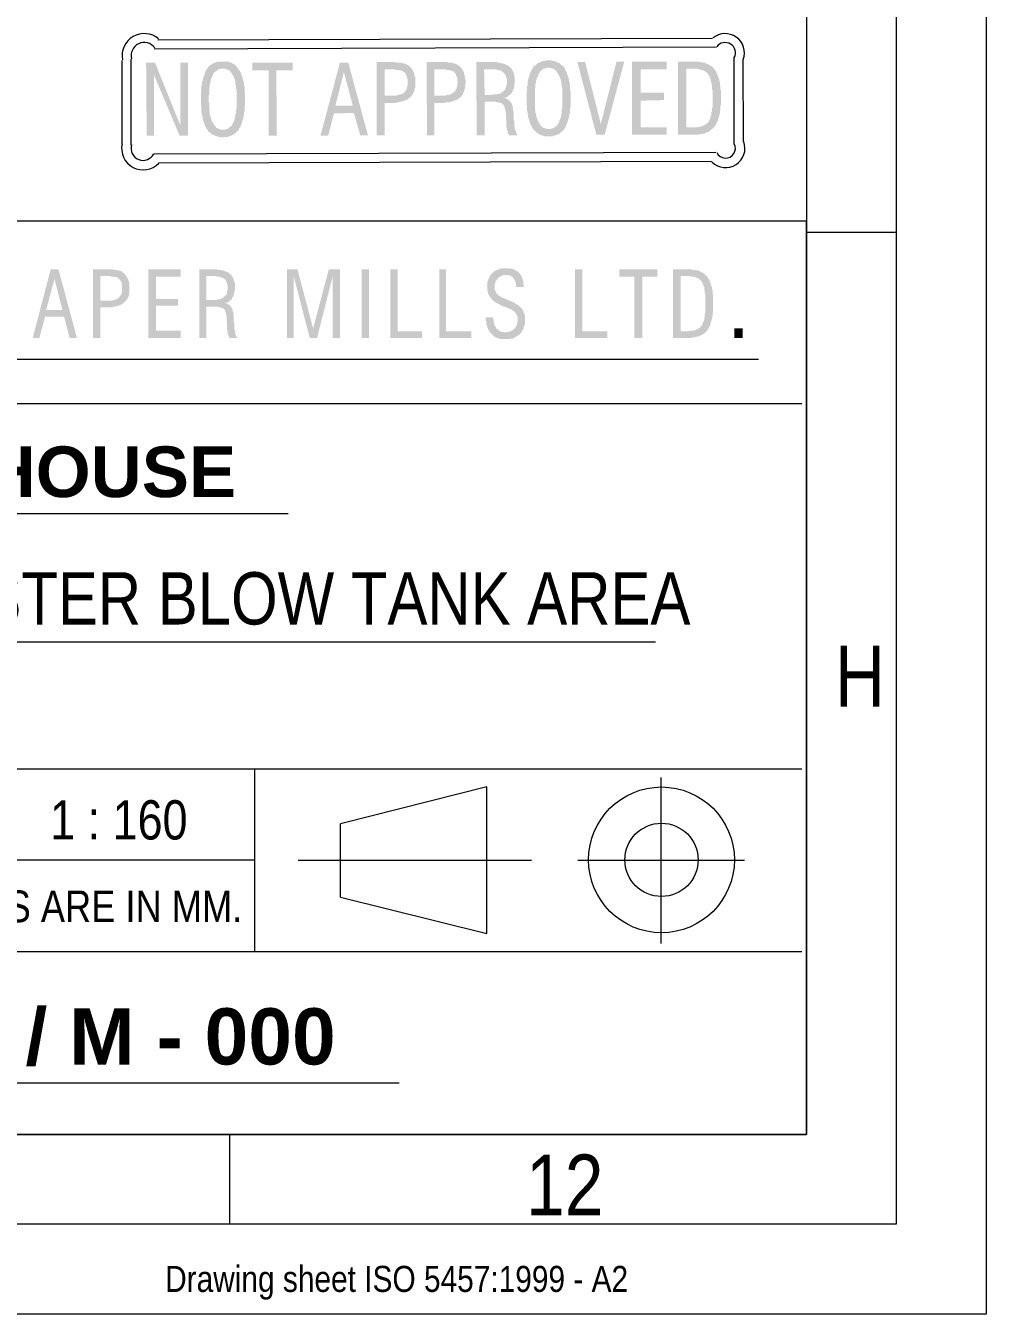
# Model space of a CAD drawing. Header units: millimetres. Extents: x 29 to 95071, y 20 to 67221.
# Drawn here: x 86548 to 95071, y 20 to 11454 of the extents above; entities that cross this region are included whole.
import ezdxf

# ---------------------------------------------------------------- set-up
doc = ezdxf.new("R2010")
doc.units = ezdxf.units.MM

msp = doc.modelspace()

# ---------------------------------------------------------------- hatches: boundary and pattern name
h = msp.add_hatch(color=7)
h.dxf.hatch_style = 2
h.paths.add_polyline_path([(87621, 10478), (87616, 11127), (87695, 11127), (87919, 10572), (87919, 11127), (87988, 11127), (87988, 10478), (87914, 10478), (87686, 11018), (87686, 10478)])
h = msp.add_hatch(color=7)
h.paths.add_polyline_path([(88171, 10805), (88171, 10790), (88171, 10780), (88176, 10770), (88176, 10761), (88176, 10751), (88176, 10741), (88176, 10731), (88176, 10721), (88176, 10711), (88176, 10701), (88181, 10691), (88181, 10681), (88181, 10676), (88181, 10666), (88186, 10661), (88186, 10652), (88186, 10647), (88191, 10637), (88191, 10632), (88196, 10622), (88196, 10617), (88196, 10612), (88201, 10607), (88201, 10602), (88206, 10597), (88211, 10587), (88216, 10582), (88221, 10572), (88226, 10567), (88231, 10562), (88236, 10552), (88241, 10547), (88246, 10547), (88256, 10542), (88261, 10538), (88265, 10538), (88275, 10533), (88280, 10533), (88290, 10533), (88295, 10533), (88305, 10533), (88315, 10533), (88320, 10533), (88330, 10538), (88335, 10538), (88345, 10542), (88350, 10547), (88355, 10552), (88360, 10557), (88365, 10562), (88375, 10567), (88379, 10572), (88384, 10582), (88384, 10587), (88389, 10597), (88394, 10602), (88394, 10607), (88399, 10612), (88399, 10622), (88399, 10627), (88404, 10632), (88404, 10642), (88404, 10647), (88409, 10652), (88409, 10661), (88409, 10671), (88414, 10676), (88414, 10686), (88414, 10696), (88414, 10701), (88414, 10711), (88419, 10721), (88419, 10731), (88419, 10741), (88419, 10751), (88419, 10761), (88419, 10770), (88419, 10785), (88419, 10795), (88419, 10805), (88419, 10815), (88419, 10825), (88419, 10835), (88419, 10850), (88419, 10860), (88419, 10870), (88419, 10880), (88419, 10889), (88414, 10894), (88414, 10904), (88414, 10914), (88414, 10924), (88409, 10929), (88409, 10939), (88409, 10949), (88409, 10954), (88404, 10964), (88404, 10969), (88404, 10974), (88399, 10984), (88399, 10989), (88394, 10994), (88394, 10998), (88389, 11008), (88384, 11018), (88379, 11028), (88375, 11033), (88370, 11038), (88365, 11048), (88360, 11053), (88355, 11058), (88345, 11063), (88340, 11063), (88335, 11068), (88325, 11068), (88320, 11073), (88310, 11073), (88305, 11073), (88295, 11073), (88290, 11073), (88280, 11073), (88270, 11073), (88265, 11068), (88256, 11068), (88251, 11063), (88246, 11058), (88241, 11053), (88231, 11048), (88226, 11043), (88221, 11038), (88216, 11033), (88211, 11023), (88206, 11018), (88206, 11008), (88201, 11003), (88201, 10998), (88196, 10994), (88196, 10989), (88191, 10979), (88191, 10974), (88191, 10964), (88186, 10959), (88186, 10954), (88186, 10944), (88181, 10934), (88181, 10929), (88181, 10919), (88181, 10909), (88176, 10904), (88176, 10894), (88176, 10884), (88176, 10875), (88176, 10865), (88176, 10855), (88176, 10845), (88171, 10835), (88171, 10820), (88171, 10810)])
h.paths.add_polyline_path([(88102, 10800), (88102, 10815), (88102, 10825), (88102, 10835), (88102, 10845), (88102, 10855), (88102, 10865), (88102, 10875), (88107, 10884), (88107, 10894), (88107, 10904), (88107, 10914), (88107, 10924), (88112, 10929), (88112, 10939), (88112, 10949), (88112, 10959), (88117, 10964), (88117, 10974), (88122, 10979), (88122, 10989), (88122, 10994), (88127, 11003), (88127, 11008), (88132, 11013), (88132, 11023), (88137, 11028), (88137, 11033), (88142, 11043), (88142, 11048), (88147, 11053), (88147, 11058), (88151, 11063), (88156, 11073), (88161, 11078), (88166, 11083), (88171, 11093), (88176, 11098), (88186, 11103), (88191, 11108), (88196, 11112), (88201, 11117), (88211, 11117), (88216, 11122), (88221, 11127), (88231, 11127), (88236, 11132), (88246, 11132), (88256, 11137), (88261, 11137), (88270, 11137), (88280, 11137), (88290, 11137), (88295, 11137), (88305, 11137), (88315, 11137), (88325, 11137), (88330, 11137), (88340, 11137), (88350, 11132), (88355, 11132), (88365, 11127), (88370, 11127), (88379, 11122), (88384, 11117), (88389, 11117), (88399, 11112), (88404, 11108), (88409, 11103), (88414, 11098), (88419, 11093), (88424, 11083), (88429, 11078), (88434, 11073), (88439, 11063), (88444, 11058), (88449, 11053), (88449, 11048), (88454, 11043), (88459, 11033), (88459, 11028), (88464, 11023), (88464, 11013), (88469, 11008), (88469, 11003), (88469, 10994), (88474, 10989), (88474, 10979), (88479, 10974), (88479, 10964), (88479, 10954), (88484, 10949), (88484, 10939), (88484, 10929), (88484, 10924), (88489, 10914), (88489, 10904), (88489, 10894), (88489, 10884), (88489, 10875), (88489, 10865), (88493, 10855), (88493, 10845), (88493, 10835), (88493, 10825), (88493, 10810), (88493, 10805), (88493, 10790), (88493, 10780), (88493, 10770), (88493, 10761), (88493, 10751), (88489, 10741), (88489, 10731), (88489, 10721), (88489, 10711), (88489, 10701), (88489, 10691), (88484, 10681), (88484, 10676), (88484, 10666), (88484, 10656), (88479, 10652), (88479, 10642), (88479, 10632), (88474, 10627), (88474, 10617), (88469, 10612), (88469, 10602), (88469, 10597), (88464, 10592), (88464, 10582), (88459, 10577), (88459, 10572), (88454, 10567), (88454, 10557), (88449, 10552), (88444, 10547), (88439, 10542), (88439, 10533), (88434, 10528), (88429, 10523), (88419, 10513), (88414, 10508), (88409, 10503), (88404, 10498), (88399, 10493), (88389, 10488), (88384, 10488), (88379, 10483), (88370, 10478), (88365, 10478), (88355, 10473), (88350, 10473), (88340, 10468), (88330, 10468), (88325, 10468), (88315, 10468), (88305, 10463), (88295, 10463), (88290, 10463), (88280, 10468), (88270, 10468), (88261, 10468), (88256, 10468), (88246, 10473), (88241, 10473), (88231, 10478), (88226, 10478), (88216, 10483), (88211, 10488), (88201, 10488), (88196, 10493), (88191, 10498), (88186, 10503), (88181, 10508), (88171, 10513), (88166, 10523), (88161, 10528), (88156, 10533), (88151, 10542), (88151, 10547), (88147, 10552), (88142, 10557), (88142, 10562), (88137, 10572), (88137, 10577), (88132, 10582), (88132, 10592), (88127, 10597), (88127, 10602), (88122, 10612), (88122, 10617), (88122, 10627), (88117, 10632), (88117, 10642), (88117, 10652), (88112, 10656), (88112, 10666), (88112, 10676), (88107, 10681), (88107, 10691), (88107, 10701), (88107, 10711), (88107, 10721), (88107, 10731), (88102, 10741), (88102, 10751), (88102, 10761), (88102, 10770), (88102, 10780), (88102, 10790)])
h = msp.add_hatch(color=7)
h.dxf.hatch_style = 2
h.paths.add_polyline_path([(88702, 10478), (88702, 11058), (88558, 11058), (88558, 11127), (88915, 11127), (88915, 11058), (88771, 11058), (88776, 10478)])
h = msp.add_hatch(color=7)
h.paths.add_polyline_path([(89163, 10478), (89336, 11127), (89410, 11127), (89584, 10483), (89515, 10483), (89460, 10681), (89282, 10676), (89232, 10478)])
h.paths.add_polyline_path([(89296, 10746), (89450, 10746), (89371, 11043)])
h = msp.add_hatch(color=7)
h.paths.add_polyline_path([(89663, 10483), (89663, 11132), (89792, 11132), (89802, 11132), (89812, 11132), (89822, 11132), (89832, 11127), (89842, 11127), (89852, 11127), (89861, 11127), (89866, 11127), (89876, 11127), (89881, 11127), (89886, 11122), (89896, 11122), (89906, 11122), (89911, 11117), (89921, 11112), (89926, 11112), (89936, 11108), (89941, 11103), (89951, 11098), (89951, 11093), (89961, 11088), (89966, 11083), (89971, 11078), (89975, 11068), (89980, 11063), (89985, 11053), (89985, 11048), (89990, 11038), (89995, 11028), (89995, 11023), (90000, 11013), (90000, 11003), (90005, 10998), (90005, 10989), (90005, 10979), (90005, 10969), (90005, 10964), (90005, 10954), (90005, 10944), (90005, 10934), (90005, 10924), (90005, 10914), (90005, 10909), (90000, 10899), (90000, 10889), (89995, 10884), (89995, 10875), (89990, 10865), (89990, 10860), (89985, 10855), (89980, 10845), (89975, 10840), (89975, 10835), (89971, 10830), (89966, 10825), (89961, 10820), (89956, 10815), (89951, 10815), (89946, 10810), (89941, 10805), (89936, 10800), (89931, 10800), (89926, 10795), (89921, 10795), (89911, 10790), (89906, 10790), (89896, 10785), (89891, 10785), (89881, 10780), (89876, 10780), (89866, 10780), (89857, 10775), (89852, 10775), (89842, 10775), (89832, 10770), (89822, 10770), (89812, 10770), (89802, 10770), (89792, 10770), (89777, 10770), (89767, 10770), (89733, 10770), (89733, 10483)])
h.paths.add_polyline_path([(89733, 10835), (89802, 10835), (89812, 10835), (89822, 10835), (89832, 10835), (89837, 10835), (89847, 10840), (89852, 10840), (89857, 10840), (89866, 10845), (89876, 10845), (89886, 10850), (89891, 10850), (89896, 10855), (89906, 10865), (89911, 10870), (89916, 10875), (89921, 10880), (89926, 10889), (89926, 10894), (89931, 10899), (89931, 10904), (89931, 10914), (89936, 10924), (89936, 10929), (89936, 10939), (89936, 10949), (89936, 10964), (89936, 10974), (89936, 10984), (89931, 10989), (89931, 10998), (89931, 11008), (89926, 11013), (89921, 11023), (89921, 11028), (89916, 11033), (89911, 11038), (89906, 11043), (89901, 11043), (89896, 11048), (89891, 11053), (89886, 11053), (89881, 11058), (89871, 11058), (89866, 11058), (89857, 11063), (89847, 11063), (89842, 11063), (89832, 11063), (89822, 11068), (89807, 11068), (89797, 11068), (89787, 11068), (89782, 11068), (89733, 11068)])
h = msp.add_hatch(color=7)
h.paths.add_polyline_path([(90109, 10483), (90104, 11132), (90233, 11132), (90248, 11132), (90258, 11132), (90268, 11132), (90278, 11132), (90288, 11132), (90298, 11127), (90303, 11127), (90313, 11127), (90317, 11127), (90327, 11127), (90332, 11127), (90337, 11122), (90347, 11122), (90357, 11117), (90362, 11117), (90372, 11112), (90377, 11108), (90387, 11103), (90392, 11098), (90397, 11098), (90402, 11088), (90407, 11083), (90412, 11078), (90417, 11073), (90422, 11063), (90427, 11058), (90431, 11048), (90436, 11043), (90436, 11038), (90436, 11028), (90441, 11023), (90441, 11013), (90446, 11008), (90446, 10998), (90446, 10989), (90446, 10979), (90451, 10974), (90451, 10964), (90451, 10959), (90451, 10949), (90451, 10939), (90446, 10929), (90446, 10919), (90446, 10909), (90446, 10899), (90441, 10889), (90441, 10884), (90436, 10875), (90436, 10870), (90431, 10860), (90427, 10855), (90427, 10845), (90422, 10840), (90417, 10835), (90412, 10830), (90407, 10825), (90402, 10820), (90397, 10815), (90392, 10810), (90387, 10805), (90382, 10805), (90377, 10800), (90367, 10795), (90362, 10795), (90357, 10790), (90347, 10790), (90342, 10785), (90332, 10785), (90327, 10780), (90317, 10780), (90313, 10780), (90303, 10775), (90293, 10775), (90283, 10775), (90273, 10775), (90263, 10770), (90253, 10770), (90243, 10770), (90233, 10770), (90223, 10770), (90208, 10770), (90174, 10770), (90174, 10483)])
h.paths.add_polyline_path([(90174, 10835), (90243, 10835), (90253, 10835), (90263, 10835), (90273, 10835), (90283, 10840), (90288, 10840), (90298, 10840), (90303, 10840), (90313, 10845), (90317, 10845), (90327, 10850), (90332, 10855), (90342, 10860), (90347, 10865), (90352, 10870), (90357, 10875), (90362, 10884), (90367, 10889), (90367, 10894), (90372, 10899), (90372, 10909), (90377, 10914), (90377, 10924), (90377, 10934), (90377, 10944), (90382, 10949), (90382, 10954), (90377, 10964), (90377, 10974), (90377, 10984), (90377, 10994), (90372, 10998), (90372, 11008), (90367, 11013), (90367, 11023), (90362, 11028), (90357, 11033), (90352, 11038), (90352, 11043), (90347, 11048), (90342, 11048), (90337, 11053), (90327, 11053), (90322, 11058), (90317, 11058), (90308, 11063), (90303, 11063), (90293, 11063), (90283, 11063), (90273, 11068), (90263, 11068), (90253, 11068), (90243, 11068), (90228, 11068), (90174, 11068)])
h = msp.add_hatch(color=7)
h.paths.add_polyline_path([(90550, 10483), (90545, 11132), (90679, 11132), (90689, 11132), (90699, 11132), (90709, 11132), (90719, 11132), (90729, 11132), (90739, 11127), (90749, 11127), (90754, 11127), (90764, 11122), (90773, 11122), (90778, 11122), (90788, 11117), (90793, 11117), (90803, 11112), (90808, 11108), (90813, 11108), (90823, 11103), (90828, 11098), (90833, 11093), (90838, 11093), (90843, 11088), (90848, 11083), (90853, 11078), (90858, 11073), (90863, 11063), (90868, 11058), (90868, 11053), (90873, 11043), (90878, 11038), (90878, 11028), (90883, 11023), (90883, 11013), (90883, 11003), (90887, 10994), (90887, 10989), (90887, 10979), (90887, 10969), (90887, 10959), (90887, 10949), (90887, 10939), (90883, 10929), (90883, 10919), (90883, 10914), (90878, 10904), (90878, 10894), (90873, 10889), (90873, 10884), (90868, 10875), (90868, 10870), (90863, 10865), (90858, 10855), (90853, 10850), (90848, 10845), (90843, 10840), (90833, 10835), (90828, 10830), (90823, 10825), (90813, 10820), (90808, 10815), (90798, 10815), (90793, 10815), (90803, 10810), (90808, 10810), (90818, 10805), (90823, 10800), (90833, 10795), (90838, 10790), (90843, 10785), (90848, 10780), (90853, 10775), (90858, 10770), (90858, 10766), (90863, 10756), (90863, 10751), (90868, 10746), (90868, 10736), (90873, 10726), (90873, 10721), (90873, 10711), (90873, 10701), (90878, 10691), (90878, 10676), (90878, 10666), (90878, 10661), (90878, 10652), (90878, 10642), (90878, 10632), (90878, 10622), (90878, 10617), (90883, 10607), (90883, 10597), (90883, 10587), (90883, 10572), (90883, 10567), (90887, 10557), (90887, 10547), (90887, 10538), (90892, 10533), (90892, 10523), (90897, 10518), (90897, 10508), (90902, 10503), (90902, 10498), (90907, 10493), (90907, 10488), (90912, 10483), (90838, 10483), (90833, 10488), (90833, 10493), (90828, 10498), (90828, 10503), (90823, 10508), (90823, 10513), (90823, 10523), (90818, 10533), (90818, 10538), (90818, 10547), (90813, 10557), (90813, 10567), (90813, 10582), (90813, 10592), (90813, 10607), (90813, 10617), (90813, 10627), (90808, 10637), (90808, 10642), (90808, 10652), (90808, 10661), (90808, 10671), (90808, 10686), (90803, 10696), (90803, 10706), (90803, 10711), (90798, 10721), (90798, 10726), (90798, 10736), (90793, 10741), (90793, 10746), (90788, 10751), (90783, 10756), (90778, 10761), (90773, 10766), (90769, 10766), (90764, 10770), (90754, 10770), (90749, 10775), (90739, 10775), (90729, 10775), (90719, 10780), (90709, 10780), (90620, 10780), (90620, 10483)])
h.paths.add_polyline_path([(90620, 10840), (90664, 10840), (90674, 10840), (90684, 10840), (90694, 10845), (90704, 10845), (90714, 10845), (90724, 10845), (90734, 10850), (90739, 10850), (90749, 10850), (90754, 10855), (90764, 10855), (90769, 10860), (90773, 10865), (90778, 10865), (90783, 10870), (90788, 10875), (90793, 10880), (90798, 10884), (90803, 10889), (90803, 10899), (90808, 10904), (90813, 10914), (90813, 10919), (90813, 10929), (90818, 10939), (90818, 10949), (90818, 10959), (90818, 10969), (90818, 10979), (90813, 10989), (90813, 10998), (90808, 11003), (90808, 11013), (90803, 11018), (90798, 11028), (90793, 11033), (90788, 11038), (90783, 11043), (90778, 11048), (90773, 11048), (90769, 11053), (90759, 11058), (90754, 11058), (90744, 11063), (90739, 11063), (90729, 11063), (90719, 11068), (90709, 11068), (90704, 11068), (90689, 11068), (90679, 11068), (90615, 11068)])
h = msp.add_hatch(color=7)
h.paths.add_polyline_path([(91066, 10810), (91066, 10800), (91066, 10785), (91066, 10775), (91066, 10766), (91066, 10756), (91066, 10746), (91066, 10736), (91066, 10726), (91066, 10716), (91071, 10706), (91071, 10701), (91071, 10691), (91071, 10681), (91076, 10676), (91076, 10666), (91076, 10656), (91081, 10652), (91081, 10647), (91081, 10637), (91086, 10632), (91086, 10627), (91091, 10617), (91091, 10612), (91096, 10607), (91096, 10602), (91101, 10597), (91106, 10587), (91111, 10582), (91115, 10572), (91120, 10567), (91125, 10562), (91130, 10557), (91135, 10552), (91145, 10547), (91150, 10547), (91160, 10542), (91165, 10542), (91175, 10538), (91180, 10538), (91190, 10538), (91195, 10538), (91205, 10538), (91210, 10542), (91220, 10542), (91225, 10547), (91234, 10547), (91239, 10552), (91244, 10557), (91254, 10562), (91259, 10567), (91264, 10572), (91269, 10582), (91274, 10587), (91279, 10597), (91279, 10602), (91284, 10607), (91284, 10617), (91289, 10622), (91289, 10627), (91294, 10632), (91294, 10642), (91294, 10647), (91299, 10652), (91299, 10661), (91299, 10666), (91304, 10676), (91304, 10686), (91304, 10691), (91304, 10701), (91304, 10711), (91309, 10721), (91309, 10731), (91309, 10741), (91309, 10751), (91309, 10761), (91309, 10770), (91309, 10780), (91309, 10790), (91309, 10800), (91309, 10810), (91309, 10820), (91309, 10835), (91309, 10845), (91309, 10855), (91309, 10865), (91309, 10875), (91309, 10884), (91309, 10894), (91309, 10904), (91304, 10914), (91304, 10919), (91304, 10929), (91304, 10939), (91299, 10944), (91299, 10954), (91299, 10964), (91294, 10969), (91294, 10974), (91294, 10984), (91289, 10989), (91289, 10994), (91284, 11003), (91284, 11008), (91279, 11013), (91279, 11018), (91274, 11023), (91269, 11033), (91264, 11038), (91259, 11048), (91254, 11053), (91249, 11058), (91244, 11063), (91239, 11068), (91229, 11073), (91225, 11073), (91215, 11078), (91210, 11078), (91200, 11083), (91195, 11083), (91185, 11083), (91180, 11083), (91170, 11083), (91165, 11078), (91155, 11078), (91150, 11073), (91140, 11073), (91135, 11068), (91130, 11063), (91125, 11058), (91115, 11053), (91111, 11043), (91106, 11038), (91101, 11033), (91096, 11023), (91096, 11018), (91091, 11008), (91091, 11003), (91086, 10998), (91086, 10994), (91081, 10989), (91081, 10979), (91081, 10974), (91076, 10964), (91076, 10959), (91076, 10949), (91071, 10944), (91071, 10934), (91071, 10929), (91071, 10919), (91071, 10909), (91066, 10899), (91066, 10889), (91066, 10880), (91066, 10870), (91066, 10860), (91066, 10850), (91066, 10840), (91066, 10830), (91066, 10820)])
h.paths.add_polyline_path([(90992, 10810), (90992, 10820), (90992, 10830), (90992, 10840), (90992, 10855), (90992, 10865), (90997, 10875), (90997, 10884), (90997, 10894), (90997, 10904), (90997, 10909), (90997, 10919), (91001, 10929), (91001, 10939), (91001, 10949), (91001, 10954), (91006, 10964), (91006, 10974), (91006, 10979), (91011, 10989), (91011, 10994), (91011, 11003), (91016, 11008), (91016, 11018), (91021, 11023), (91021, 11028), (91026, 11038), (91026, 11043), (91031, 11048), (91031, 11053), (91036, 11058), (91041, 11063), (91041, 11073), (91046, 11078), (91051, 11083), (91056, 11093), (91061, 11098), (91071, 11103), (91076, 11108), (91081, 11112), (91086, 11117), (91091, 11122), (91101, 11127), (91106, 11127), (91115, 11132), (91120, 11137), (91130, 11137), (91135, 11142), (91145, 11142), (91155, 11142), (91160, 11147), (91170, 11147), (91180, 11147), (91185, 11147), (91195, 11147), (91205, 11147), (91215, 11147), (91220, 11142), (91229, 11142), (91239, 11142), (91244, 11137), (91254, 11137), (91259, 11132), (91269, 11127), (91274, 11127), (91284, 11122), (91289, 11117), (91294, 11112), (91299, 11108), (91304, 11103), (91314, 11098), (91319, 11093), (91324, 11083), (91329, 11078), (91334, 11073), (91334, 11063), (91339, 11058), (91343, 11053), (91343, 11048), (91348, 11043), (91348, 11033), (91353, 11028), (91353, 11023), (91358, 11013), (91358, 11008), (91363, 11003), (91363, 10994), (91363, 10989), (91368, 10979), (91368, 10974), (91368, 10964), (91373, 10954), (91373, 10949), (91373, 10939), (91378, 10929), (91378, 10919), (91378, 10909), (91378, 10899), (91378, 10894), (91378, 10884), (91383, 10875), (91383, 10860), (91383, 10850), (91383, 10840), (91383, 10830), (91383, 10820), (91383, 10810), (91383, 10800), (91383, 10790), (91383, 10775), (91383, 10766), (91383, 10756), (91383, 10746), (91383, 10736), (91378, 10726), (91378, 10716), (91378, 10706), (91378, 10701), (91378, 10691), (91373, 10681), (91373, 10671), (91373, 10666), (91368, 10656), (91368, 10647), (91368, 10642), (91363, 10632), (91363, 10627), (91363, 10617), (91358, 10612), (91358, 10602), (91353, 10597), (91353, 10592), (91348, 10582), (91348, 10577), (91343, 10572), (91343, 10567), (91339, 10562), (91339, 10557), (91334, 10547), (91329, 10542), (91324, 10533), (91319, 10528), (91314, 10523), (91309, 10518), (91299, 10513), (91294, 10508), (91289, 10503), (91284, 10498), (91274, 10493), (91269, 10488), (91259, 10488), (91254, 10483), (91244, 10483), (91239, 10478), (91229, 10478), (91225, 10473), (91215, 10473), (91205, 10473), (91195, 10473), (91190, 10473), (91180, 10473), (91170, 10473), (91160, 10473), (91155, 10473), (91145, 10478), (91135, 10478), (91130, 10483), (91120, 10483), (91115, 10488), (91106, 10488), (91101, 10493), (91096, 10498), (91086, 10503), (91081, 10508), (91076, 10513), (91071, 10518), (91066, 10523), (91061, 10528), (91051, 10533), (91046, 10542), (91046, 10547), (91041, 10552), (91036, 10562), (91036, 10567), (91031, 10572), (91026, 10577), (91026, 10582), (91021, 10592), (91021, 10597), (91016, 10602), (91016, 10612), (91016, 10617), (91011, 10627), (91011, 10632), (91006, 10642), (91006, 10647), (91006, 10656), (91001, 10666), (91001, 10671), (91001, 10681), (91001, 10691), (90997, 10701), (90997, 10706), (90997, 10716), (90997, 10726), (90997, 10736), (90997, 10746), (90992, 10756), (90992, 10766), (90992, 10780), (90992, 10790), (90992, 10800)])
h = msp.add_hatch(color=7)
h.dxf.hatch_style = 2
h.paths.add_polyline_path([(91611, 10488), (91443, 11132), (91512, 11132), (91651, 10582), (91790, 11137), (91859, 11137), (91685, 10488)])
h = msp.add_hatch(color=7)
h.dxf.hatch_style = 2
h.paths.add_polyline_path([(91928, 10488), (91928, 11137), (92236, 11137), (92236, 11068), (92003, 11068), (92003, 10860), (92211, 10860), (92211, 10795), (92003, 10790), (92003, 10552), (92236, 10552), (92236, 10488)])
h = msp.add_hatch(color=7)
h.paths.add_polyline_path([(92409, 10552), (92474, 10552), (92483, 10552), (92493, 10552), (92503, 10552), (92513, 10557), (92523, 10557), (92533, 10557), (92538, 10562), (92548, 10562), (92553, 10567), (92563, 10567), (92568, 10572), (92578, 10577), (92583, 10582), (92588, 10582), (92593, 10587), (92597, 10592), (92602, 10597), (92607, 10602), (92607, 10607), (92612, 10612), (92617, 10622), (92617, 10627), (92622, 10632), (92622, 10637), (92622, 10642), (92627, 10647), (92627, 10656), (92632, 10661), (92632, 10671), (92632, 10676), (92632, 10686), (92637, 10696), (92637, 10706), (92637, 10711), (92637, 10721), (92642, 10731), (92642, 10741), (92642, 10756), (92642, 10766), (92642, 10775), (92642, 10785), (92642, 10800), (92642, 10810), (92642, 10825), (92642, 10835), (92642, 10850), (92642, 10860), (92642, 10870), (92642, 10880), (92637, 10889), (92637, 10899), (92637, 10909), (92637, 10919), (92637, 10929), (92632, 10939), (92632, 10944), (92632, 10954), (92627, 10959), (92627, 10969), (92627, 10974), (92622, 10984), (92622, 10989), (92617, 10994), (92617, 10998), (92617, 11003), (92612, 11008), (92607, 11013), (92607, 11018), (92602, 11028), (92597, 11033), (92593, 11038), (92588, 11043), (92583, 11048), (92578, 11048), (92568, 11053), (92563, 11058), (92553, 11058), (92548, 11063), (92538, 11063), (92533, 11068), (92523, 11068), (92513, 11073), (92503, 11073), (92493, 11073), (92483, 11073), (92474, 11073), (92409, 11073)])
h.paths.add_polyline_path([(92335, 10488), (92335, 11137), (92474, 11137), (92483, 11137), (92493, 11137), (92503, 11137), (92513, 11137), (92523, 11132), (92533, 11132), (92543, 11132), (92553, 11127), (92558, 11127), (92568, 11127), (92578, 11122), (92583, 11122), (92593, 11117), (92597, 11112), (92607, 11112), (92612, 11108), (92617, 11103), (92622, 11098), (92632, 11098), (92637, 11093), (92642, 11088), (92647, 11083), (92652, 11078), (92657, 11073), (92662, 11063), (92667, 11058), (92667, 11053), (92672, 11048), (92677, 11043), (92677, 11038), (92682, 11033), (92682, 11023), (92687, 11018), (92687, 11013), (92692, 11003), (92692, 10998), (92697, 10994), (92697, 10984), (92702, 10979), (92702, 10969), (92702, 10959), (92707, 10954), (92707, 10944), (92707, 10934), (92711, 10924), (92711, 10914), (92711, 10909), (92711, 10899), (92711, 10889), (92716, 10880), (92716, 10865), (92716, 10855), (92716, 10845), (92716, 10835), (92716, 10825), (92716, 10815), (92716, 10800), (92716, 10790), (92716, 10780), (92716, 10770), (92716, 10761), (92716, 10751), (92711, 10741), (92711, 10731), (92711, 10721), (92711, 10711), (92711, 10701), (92707, 10691), (92707, 10681), (92707, 10676), (92702, 10666), (92702, 10656), (92702, 10652), (92697, 10642), (92697, 10637), (92692, 10627), (92692, 10622), (92692, 10612), (92687, 10607), (92682, 10602), (92682, 10597), (92677, 10587), (92677, 10582), (92672, 10577), (92667, 10572), (92667, 10567), (92662, 10562), (92657, 10557), (92652, 10552), (92647, 10547), (92642, 10542), (92637, 10538), (92632, 10533), (92627, 10528), (92622, 10523), (92612, 10518), (92607, 10513), (92602, 10513), (92593, 10508), (92588, 10508), (92578, 10503), (92573, 10498), (92563, 10498), (92553, 10498), (92548, 10493), (92538, 10493), (92528, 10493), (92518, 10488), (92508, 10488), (92498, 10488), (92488, 10488), (92479, 10488)])
h = msp.add_hatch(color=7)
h.paths.add_polyline_path([(86610, 8684), (86769, 9293), (86838, 9293), (87002, 8684), (86937, 8684), (86888, 8872), (86719, 8872), (86669, 8684)])
h.paths.add_polyline_path([(86729, 8932), (86873, 8932), (86803, 9209)])
h = msp.add_hatch(color=7)
h.paths.add_polyline_path([(87145, 8684), (87145, 9293), (87269, 9293), (87279, 9293), (87289, 9293), (87299, 9293), (87309, 9293), (87319, 9293), (87324, 9288), (87334, 9288), (87339, 9288), (87349, 9288), (87353, 9288), (87358, 9284), (87363, 9284), (87373, 9284), (87383, 9279), (87388, 9279), (87398, 9274), (87403, 9269), (87408, 9264), (87418, 9259), (87423, 9254), (87428, 9249), (87433, 9239), (87438, 9234), (87443, 9229), (87448, 9219), (87453, 9214), (87453, 9204), (87458, 9204), (87458, 9194), (87463, 9189), (87463, 9179), (87463, 9174), (87467, 9165), (87467, 9160), (87467, 9150), (87467, 9140), (87467, 9135), (87467, 9130), (87467, 9120), (87467, 9110), (87467, 9100), (87467, 9090), (87467, 9085), (87463, 9075), (87463, 9065), (87463, 9060), (87458, 9051), (87458, 9046), (87453, 9036), (87448, 9031), (87448, 9026), (87443, 9021), (87438, 9016), (87433, 9011), (87428, 9006), (87423, 9001), (87418, 8996), (87413, 8991), (87408, 8986), (87403, 8986), (87398, 8981), (87393, 8981), (87388, 8976), (87383, 8976), (87373, 8971), (87368, 8971), (87358, 8966), (87353, 8966), (87344, 8961), (87339, 8961), (87329, 8961), (87324, 8961), (87314, 8956), (87304, 8956), (87294, 8956), (87284, 8956), (87274, 8956), (87264, 8956), (87254, 8956), (87244, 8956), (87210, 8956), (87210, 8684)])
h.paths.add_polyline_path([(87210, 9016), (87274, 9016), (87284, 9016), (87294, 9016), (87304, 9016), (87314, 9016), (87319, 9016), (87324, 9021), (87329, 9021), (87339, 9021), (87349, 9026), (87353, 9026), (87358, 9031), (87368, 9036), (87373, 9041), (87378, 9046), (87383, 9056), (87388, 9060), (87393, 9065), (87393, 9070), (87398, 9075), (87398, 9080), (87398, 9090), (87403, 9095), (87403, 9105), (87403, 9115), (87403, 9125), (87403, 9135), (87403, 9145), (87403, 9155), (87398, 9160), (87398, 9170), (87398, 9179), (87393, 9184), (87393, 9189), (87388, 9194), (87383, 9199), (87378, 9204), (87378, 9209), (87373, 9214), (87368, 9214), (87363, 9219), (87358, 9219), (87353, 9224), (87344, 9224), (87339, 9224), (87329, 9229), (87324, 9229), (87314, 9229), (87304, 9229), (87294, 9234), (87284, 9234), (87274, 9234), (87264, 9234), (87259, 9234), (87210, 9234)])
h = msp.add_hatch(color=7)
h.dxf.hatch_style = 2
h.paths.add_polyline_path([(87636, 8684), (87636, 9293), (87923, 9293), (87923, 9229), (87705, 9229), (87705, 9031), (87899, 9031), (87899, 8971), (87705, 8971), (87705, 8748), (87923, 8748), (87923, 8684)])
h = msp.add_hatch(color=7)
h.paths.add_polyline_path([(88087, 8684), (88087, 9293), (88211, 9293), (88221, 9293), (88231, 9293), (88241, 9293), (88251, 9288), (88256, 9288), (88265, 9288), (88275, 9288), (88280, 9288), (88290, 9284), (88300, 9284), (88305, 9279), (88310, 9279), (88320, 9274), (88325, 9274), (88330, 9269), (88340, 9269), (88345, 9264), (88350, 9259), (88355, 9259), (88355, 9254), (88365, 9249), (88370, 9244), (88375, 9239), (88375, 9234), (88379, 9229), (88384, 9224), (88389, 9214), (88389, 9209), (88394, 9204), (88394, 9194), (88399, 9189), (88399, 9179), (88404, 9170), (88404, 9165), (88404, 9155), (88404, 9145), (88404, 9135), (88404, 9130), (88404, 9120), (88404, 9110), (88404, 9100), (88399, 9095), (88399, 9085), (88399, 9080), (88394, 9070), (88394, 9065), (88389, 9056), (88389, 9051), (88384, 9046), (88379, 9041), (88379, 9036), (88375, 9026), (88365, 9021), (88360, 9016), (88355, 9011), (88350, 9006), (88345, 9001), (88335, 9001), (88330, 8996), (88320, 8996), (88315, 8991), (88325, 8991), (88330, 8991), (88340, 8986), (88345, 8981), (88355, 8976), (88360, 8971), (88365, 8966), (88370, 8961), (88370, 8956), (88375, 8951), (88379, 8946), (88379, 8942), (88384, 8937), (88384, 8927), (88384, 8922), (88389, 8912), (88389, 8902), (88389, 8897), (88394, 8887), (88394, 8877), (88394, 8867), (88394, 8862), (88394, 8857), (88394, 8847), (88394, 8842), (88394, 8832), (88394, 8823), (88399, 8818), (88399, 8808), (88399, 8798), (88399, 8788), (88399, 8778), (88399, 8768), (88399, 8758), (88404, 8753), (88404, 8743), (88404, 8733), (88409, 8728), (88409, 8718), (88409, 8714), (88414, 8709), (88414, 8704), (88419, 8694), (88419, 8689), (88424, 8689), (88424, 8684), (88355, 8684), (88355, 8689), (88350, 8694), (88350, 8699), (88345, 8704), (88345, 8709), (88345, 8714), (88340, 8718), (88340, 8728), (88340, 8738), (88340, 8743), (88335, 8753), (88335, 8763), (88335, 8778), (88335, 8788), (88335, 8798), (88335, 8803), (88335, 8813), (88335, 8818), (88330, 8828), (88330, 8832), (88330, 8837), (88330, 8852), (88330, 8862), (88330, 8872), (88330, 8882), (88325, 8892), (88325, 8897), (88325, 8907), (88320, 8912), (88320, 8922), (88315, 8927), (88315, 8932), (88310, 8937), (88305, 8942), (88300, 8946), (88295, 8951), (88285, 8951), (88280, 8956), (88270, 8956), (88265, 8956), (88256, 8961), (88246, 8961), (88236, 8961), (88151, 8961), (88151, 8684)])
h.paths.add_polyline_path([(88151, 9021), (88196, 9021), (88206, 9021), (88216, 9021), (88226, 9021), (88236, 9021), (88241, 9021), (88251, 9026), (88261, 9026), (88265, 9026), (88275, 9031), (88280, 9031), (88285, 9036), (88295, 9036), (88300, 9041), (88305, 9041), (88305, 9046), (88310, 9051), (88315, 9056), (88320, 9060), (88325, 9065), (88330, 9070), (88330, 9080), (88335, 9085), (88335, 9095), (88335, 9100), (88340, 9110), (88340, 9120), (88340, 9130), (88340, 9140), (88340, 9150), (88335, 9160), (88335, 9165), (88335, 9174), (88330, 9179), (88325, 9184), (88325, 9194), (88320, 9199), (88315, 9204), (88310, 9209), (88305, 9214), (88300, 9214), (88290, 9219), (88285, 9219), (88280, 9224), (88270, 9224), (88265, 9229), (88256, 9229), (88251, 9229), (88241, 9229), (88231, 9234), (88221, 9234), (88211, 9234), (88206, 9234), (88151, 9234)])
h = msp.add_hatch(color=7)
h.dxf.hatch_style = 2
h.paths.add_polyline_path([(88865, 8684), (88865, 9293), (88959, 9293), (89098, 8768), (89237, 9293), (89336, 9293), (89336, 8684), (89272, 8684), (89272, 9234), (89133, 8684), (89068, 8684), (88925, 9234), (88925, 8684)])
h = msp.add_hatch(color=7)
h.dxf.hatch_style = 2
h.paths.add_polyline_path([(89529, 8684), (89529, 9293), (89594, 9293), (89594, 8684)])
h = msp.add_hatch(color=7)
h.dxf.hatch_style = 2
h.paths.add_polyline_path([(89782, 8684), (89782, 9293), (89847, 9293), (89847, 8743), (90065, 8743), (90065, 8684)])
h = msp.add_hatch(color=7)
h.dxf.hatch_style = 2
h.paths.add_polyline_path([(90218, 8684), (90218, 9293), (90278, 9293), (90278, 8743), (90501, 8743), (90501, 8684)])
h = msp.add_hatch(color=7)
h.dxf.hatch_style = 2
h.paths.add_polyline_path([(90630, 8867), (90694, 8867), (90694, 8857), (90699, 8847), (90699, 8842), (90699, 8832), (90699, 8823), (90704, 8818), (90704, 8808), (90709, 8803), (90709, 8793), (90714, 8788), (90714, 8783), (90719, 8778), (90724, 8773), (90724, 8768), (90729, 8763), (90739, 8758), (90744, 8753), (90749, 8748), (90754, 8743), (90764, 8743), (90769, 8738), (90778, 8738), (90783, 8738), (90793, 8733), (90798, 8733), (90808, 8733), (90818, 8738), (90828, 8738), (90833, 8738), (90843, 8738), (90848, 8743), (90858, 8748), (90863, 8748), (90868, 8753), (90873, 8758), (90878, 8763), (90883, 8763), (90887, 8768), (90892, 8773), (90897, 8783), (90897, 8788), (90902, 8793), (90907, 8803), (90907, 8808), (90907, 8818), (90912, 8828), (90912, 8832), (90912, 8842), (90912, 8847), (90912, 8857), (90912, 8862), (90912, 8872), (90907, 8877), (90907, 8887), (90902, 8887), (90902, 8897), (90897, 8902), (90892, 8907), (90887, 8917), (90878, 8922), (90873, 8927), (90868, 8927), (90863, 8932), (90858, 8937), (90848, 8937), (90843, 8942), (90833, 8946), (90823, 8951), (90813, 8956), (90808, 8956), (90798, 8961), (90788, 8961), (90783, 8966), (90778, 8966), (90778, 8971), (90769, 8971), (90759, 8976), (90754, 8981), (90744, 8986), (90734, 8991), (90729, 8991), (90719, 8996), (90714, 9001), (90709, 9006), (90704, 9011), (90694, 9016), (90689, 9021), (90684, 9026), (90679, 9031), (90679, 9036), (90674, 9041), (90669, 9046), (90664, 9051), (90659, 9060), (90659, 9065), (90655, 9070), (90650, 9080), (90650, 9085), (90650, 9095), (90645, 9100), (90645, 9110), (90645, 9120), (90645, 9125), (90645, 9135), (90640, 9145), (90645, 9150), (90645, 9160), (90645, 9170), (90645, 9174), (90645, 9184), (90650, 9189), (90650, 9199), (90655, 9204), (90655, 9214), (90659, 9219), (90664, 9229), (90669, 9234), (90669, 9239), (90674, 9244), (90679, 9249), (90684, 9259), (90689, 9259), (90694, 9264), (90699, 9269), (90704, 9274), (90714, 9279), (90719, 9284), (90724, 9284), (90734, 9288), (90739, 9293), (90749, 9293), (90754, 9298), (90764, 9298), (90769, 9303), (90778, 9303), (90783, 9303), (90793, 9303), (90803, 9303), (90808, 9303), (90813, 9303), (90823, 9303), (90833, 9303), (90843, 9303), (90848, 9298), (90858, 9298), (90863, 9298), (90873, 9293), (90878, 9293), (90887, 9288), (90892, 9284), (90897, 9284), (90902, 9279), (90912, 9274), (90917, 9269), (90922, 9264), (90927, 9259), (90932, 9254), (90937, 9244), (90942, 9239), (90947, 9234), (90947, 9229), (90952, 9219), (90952, 9214), (90957, 9204), (90957, 9199), (90962, 9189), (90962, 9184), (90962, 9174), (90962, 9165), (90967, 9155), (90967, 9150), (90967, 9135), (90902, 9135), (90902, 9145), (90897, 9155), (90897, 9165), (90897, 9170), (90892, 9179), (90892, 9189), (90887, 9194), (90887, 9199), (90883, 9204), (90878, 9209), (90873, 9214), (90873, 9219), (90868, 9224), (90863, 9229), (90858, 9229), (90853, 9234), (90843, 9239), (90838, 9239), (90828, 9239), (90818, 9244), (90813, 9244), (90808, 9244), (90803, 9244), (90793, 9244), (90783, 9239), (90778, 9239), (90769, 9234), (90764, 9234), (90759, 9229), (90749, 9224), (90744, 9219), (90739, 9214), (90734, 9209), (90729, 9204), (90724, 9194), (90719, 9189), (90714, 9184), (90714, 9174), (90714, 9170), (90709, 9160), (90709, 9150), (90709, 9145), (90709, 9140), (90709, 9135), (90709, 9125), (90709, 9115), (90714, 9110), (90714, 9105), (90719, 9095), (90719, 9090), (90724, 9080), (90729, 9075), (90734, 9070), (90739, 9065), (90744, 9060), (90749, 9056), (90754, 9056), (90764, 9051), (90769, 9046), (90773, 9041), (90783, 9041), (90793, 9036), (90803, 9031), (90813, 9026), (90823, 9021), (90833, 9016), (90838, 9016), (90843, 9016), (90853, 9011), (90863, 9006), (90868, 9001), (90878, 9001), (90883, 8996), (90892, 8991), (90897, 8986), (90907, 8981), (90912, 8976), (90917, 8976), (90922, 8971), (90927, 8966), (90932, 8961), (90937, 8956), (90942, 8951), (90947, 8946), (90952, 8942), (90957, 8937), (90957, 8927), (90962, 8922), (90967, 8917), (90967, 8907), (90972, 8902), (90972, 8892), (90977, 8887), (90977, 8877), (90977, 8867), (90977, 8862), (90977, 8852), (90977, 8847), (90977, 8837), (90977, 8828), (90977, 8818), (90977, 8813), (90977, 8803), (90972, 8798), (90972, 8788), (90967, 8783), (90967, 8773), (90962, 8768), (90962, 8758), (90957, 8753), (90952, 8748), (90947, 8738), (90947, 8733), (90942, 8728), (90937, 8723), (90932, 8718), (90927, 8714), (90922, 8709), (90912, 8704), (90907, 8699), (90902, 8699), (90897, 8694), (90887, 8689), (90883, 8684), (90878, 8684), (90868, 8679), (90863, 8679), (90853, 8679), (90843, 8674), (90838, 8674), (90828, 8674), (90818, 8674), (90813, 8674), (90803, 8674), (90793, 8674), (90783, 8674), (90778, 8674), (90769, 8674), (90759, 8674), (90754, 8679), (90744, 8679), (90739, 8684), (90729, 8684), (90724, 8689), (90719, 8689), (90709, 8694), (90704, 8699), (90699, 8704), (90694, 8709), (90689, 8714), (90679, 8718), (90679, 8723), (90674, 8728), (90669, 8733), (90664, 8738), (90659, 8743), (90659, 8748), (90655, 8753), (90650, 8763), (90650, 8768), (90645, 8773), (90645, 8783), (90640, 8788), (90640, 8798), (90635, 8808), (90635, 8813), (90635, 8823), (90635, 8832), (90630, 8837), (90630, 8847), (90630, 8857)])
h = msp.add_hatch(color=7)
h.dxf.hatch_style = 2
h.paths.add_polyline_path([(91423, 8684), (91423, 9293), (91487, 9293), (91487, 8743), (91710, 8743), (91710, 8684)])
h = msp.add_hatch(color=7)
h.dxf.hatch_style = 2
h.paths.add_polyline_path([(91948, 8684), (91948, 9229), (91814, 9229), (91814, 9293), (92151, 9293), (92151, 9229), (92018, 9229), (92018, 8684)])
h = msp.add_hatch(color=7)
h.paths.add_polyline_path([(92360, 8743), (92419, 8743), (92429, 8743), (92439, 8748), (92449, 8748), (92459, 8748), (92469, 8748), (92474, 8748), (92483, 8753), (92488, 8753), (92498, 8758), (92503, 8758), (92508, 8763), (92518, 8768), (92523, 8773), (92528, 8773), (92533, 8778), (92538, 8783), (92543, 8788), (92543, 8793), (92548, 8793), (92548, 8798), (92553, 8803), (92553, 8808), (92553, 8813), (92558, 8818), (92558, 8823), (92563, 8828), (92563, 8837), (92568, 8842), (92568, 8847), (92568, 8857), (92568, 8862), (92573, 8872), (92573, 8877), (92573, 8887), (92573, 8897), (92578, 8907), (92578, 8912), (92578, 8922), (92578, 8932), (92578, 8942), (92578, 8956), (92578, 8966), (92578, 8976), (92578, 8986), (92578, 9001), (92578, 9011), (92578, 9021), (92578, 9031), (92578, 9041), (92578, 9051), (92578, 9060), (92578, 9070), (92573, 9080), (92573, 9090), (92573, 9095), (92573, 9105), (92568, 9115), (92568, 9120), (92568, 9130), (92568, 9135), (92563, 9140), (92563, 9150), (92558, 9155), (92558, 9160), (92558, 9165), (92553, 9170), (92553, 9174), (92548, 9179), (92548, 9184), (92543, 9189), (92538, 9194), (92533, 9199), (92528, 9204), (92523, 9209), (92518, 9209), (92513, 9214), (92503, 9219), (92498, 9219), (92488, 9224), (92483, 9224), (92474, 9229), (92469, 9229), (92459, 9229), (92449, 9229), (92439, 9234), (92429, 9234), (92419, 9234), (92360, 9234)])
h.paths.add_polyline_path([(92290, 8684), (92290, 9293), (92424, 9293), (92434, 9293), (92444, 9293), (92454, 9293), (92459, 9288), (92469, 9288), (92479, 9288), (92488, 9288), (92493, 9284), (92503, 9284), (92508, 9284), (92518, 9279), (92523, 9279), (92533, 9274), (92538, 9269), (92543, 9269), (92553, 9264), (92558, 9259), (92563, 9259), (92568, 9254), (92573, 9249), (92578, 9244), (92583, 9239), (92588, 9234), (92593, 9229), (92597, 9224), (92602, 9219), (92602, 9214), (92607, 9209), (92612, 9204), (92612, 9199), (92617, 9194), (92617, 9189), (92622, 9179), (92622, 9174), (92627, 9170), (92627, 9165), (92627, 9155), (92632, 9150), (92632, 9140), (92637, 9135), (92637, 9125), (92637, 9120), (92642, 9110), (92642, 9100), (92642, 9095), (92642, 9085), (92642, 9075), (92647, 9065), (92647, 9056), (92647, 9046), (92647, 9036), (92647, 9026), (92647, 9016), (92647, 9006), (92647, 8996), (92647, 8991), (92647, 8976), (92647, 8966), (92647, 8956), (92647, 8946), (92647, 8937), (92647, 8927), (92647, 8917), (92647, 8912), (92642, 8902), (92642, 8892), (92642, 8882), (92642, 8872), (92637, 8867), (92637, 8857), (92637, 8852), (92632, 8842), (92632, 8837), (92632, 8828), (92627, 8823), (92627, 8813), (92622, 8808), (92622, 8803), (92622, 8793), (92617, 8788), (92612, 8783), (92612, 8778), (92607, 8773), (92607, 8768), (92602, 8763), (92597, 8758), (92597, 8753), (92593, 8748), (92588, 8743), (92583, 8738), (92578, 8733), (92573, 8728), (92568, 8723), (92563, 8718), (92558, 8718), (92553, 8714), (92543, 8709), (92538, 8709), (92533, 8704), (92523, 8699), (92518, 8699), (92508, 8694), (92503, 8694), (92493, 8694), (92488, 8689), (92479, 8689), (92469, 8689), (92464, 8689), (92454, 8684), (92444, 8684), (92434, 8684), (92424, 8684)])
h = msp.add_hatch(color=7)
h.dxf.hatch_style = 2
h.paths.add_polyline_path([(92835, 8684), (92835, 8768), (92910, 8768), (92910, 8684)])

# ---------------------------------------------------------------- linework, layer by layer
at = {"color": 7, "lineweight": 0}
for points in [[(95071, 20), (29, 20), (29, 67221), (95071, 67221)], [(94273, 818), (2428, 818), (2428, 66423), (94273, 66423)], [(93475, 1616), (3226, 1616), (3226, 65625), (93475, 65625)]]:
    msp.add_lwpolyline(points, close=True, dxfattribs=at)
for points in [[(87726, 11338), (87701, 11356), (87675, 11370), (87646, 11379), (87617, 11384), (87587, 11385), (87557, 11381), (87528, 11372), (87501, 11359), (87475, 11341), (87453, 11320), (87435, 11297), (87421, 11270), (87410, 11242), (87404, 11213), (87403, 11183), (87407, 11152)], [(87720, 11331), (92642, 11345)], [(92914, 11156), (92922, 11183), (92925, 11211), (92923, 11238), (92917, 11265), (92907, 11290), (92893, 11314), (92875, 11335), (92853, 11353), (92829, 11368), (92803, 11378), (92776, 11384), (92749, 11385), (92721, 11382), (92695, 11375), (92670, 11363), (92646, 11347)], [(87693, 11258), (87679, 11274), (87664, 11286), (87646, 11296), (87628, 11302), (87608, 11305), (87588, 11305), (87569, 11302), (87549, 11295), (87531, 11284), (87516, 11271), (87503, 11256), (87494, 11239), (87487, 11221), (87483, 11201), (87483, 11181), (87486, 11161)], [(87686, 11251), (92677, 11266)], [(92835, 11172), (92842, 11188), (92845, 11205), (92845, 11222), (92842, 11238), (92836, 11254), (92827, 11269), (92816, 11281), (92802, 11292), (92786, 11300), (92769, 11304), (92752, 11306), (92736, 11304), (92719, 11299), (92704, 11291), (92691, 11281), (92679, 11268)], [(87403, 10404), (87403, 11147)], [(87482, 10394), (87482, 11157)], [(92830, 11172), (92830, 10409)], [(92910, 11152), (92915, 10424)], [(87403, 10408), (87398, 10377), (87399, 10346), (87405, 10315), (87416, 10287), (87431, 10260), (87450, 10236), (87473, 10215), (87500, 10198), (87529, 10185), (87559, 10178), (87590, 10176), (87621, 10178), (87650, 10186), (87679, 10198), (87705, 10215), (87728, 10236)], [(92637, 10246), (92660, 10227), (92685, 10212), (92712, 10202), (92740, 10197), (92768, 10196), (92797, 10200), (92824, 10209), (92851, 10222), (92874, 10240), (92894, 10262), (92909, 10286), (92921, 10312), (92928, 10340), (92930, 10369), (92927, 10398), (92919, 10426)], [(92680, 10329), (92693, 10309), (92710, 10294), (92731, 10284), (92753, 10280), (92776, 10282), (92798, 10289), (92817, 10302), (92832, 10320), (92841, 10341), (92845, 10363), (92843, 10386), (92835, 10408)], [(87487, 10397), (87483, 10377), (87483, 10357), (87486, 10338), (87493, 10320), (87503, 10304), (87516, 10289), (87531, 10277), (87550, 10268), (87569, 10262), (87589, 10260), (87608, 10262), (87627, 10267), (87644, 10275), (87660, 10287), (87673, 10301), (87684, 10319)], [(92672, 10329), (87686, 10314)], [(92632, 10250), (87725, 10235)], [(70749, 1616), (93475, 1616), (93475, 9720)], [(93475, 9720), (78853, 9720)], [(94273, 9621), (93475, 9621)], [(93475, 9120), (93475, 1616)], [(81361, 8495), (93049, 8495)], [(93435, 8099), (78853, 8099)], [(82798, 7127), (88875, 7127)], [(80157, 5987), (92137, 5987)], [(93435, 4857), (78853, 4857)], [(88578, 4857), (88578, 3237)], [(89341, 3722), (90640, 3400), (90640, 4699), (89341, 4372)], [(92186, 3311), (92186, 4783)], [(89341, 3722), (89341, 4372)], [(88578, 4049), (78853, 4049)], [(88964, 4049), (91036, 4049)], [(91448, 4049), (92925, 4049)], [(93435, 3237), (78853, 3237)], [(82437, 2072), (89861, 2072)], [(71037, 1616), (93475, 1616)], [(88355, 1616), (88355, 818)]]:
    msp.add_lwpolyline(points, dxfattribs=at)
for radius in [647, 325]:
    msp.add_circle((92189, 4052), radius, dxfattribs=at)

# ---------------------------------------------------------------- texts
at = {"color": 7, "attachment_point": 1}
for s, insert, char_height in [('{\\fArial|b1|i0|c0;DIGESTER HOUSE}', (82798, 7721), 449.52), ('{\\fSwiss721BT-RomanCondensed|b0|i0|c0;PLAN LAYOUT OF DIGESTER BLOW TANK AREA}', (80157, 6605), 464.12), ('{\\fSwiss721BT-LightCondensed|b0|i0|c0;H}', (93728, 5952), 539.54), ('{\\fSwiss721BT-RomanCondensed|b0|i0|c0;1 : 160}', (86764, 4581), 348.09), ('{\\fSwiss721BT-RomanCondensed|b0|i0|c0;ALL DIMENSIONS ARE IN MM.}', (83894, 3780), 280.79), ('{\\fArial|b1|i0|c0;FL / DH / A2 / M - 000}', (82437, 2735), 499.47), ('{\\fSwiss721BT-LightCondensed|b0|i0|c0;12}', (90987, 1437), 539.54), ('{\\fSwiss721BT-LightCondensed|b0|i0|c0;Drawing sheet ISO 5457:1999 - A2}', (87785, 449), 231.23)]:
    msp.add_mtext(s, dxfattribs=dict(at, insert=insert, char_height=char_height))

doc.saveas('drawing.dxf')
